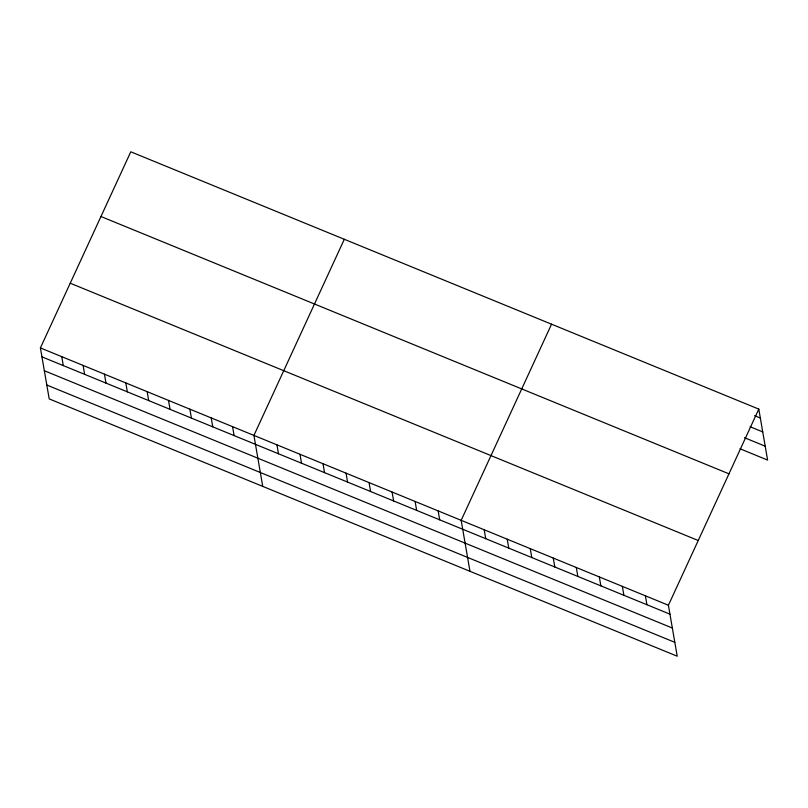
<?xml version="1.0" encoding="UTF-8"?>
<svg xmlns="http://www.w3.org/2000/svg" width="808" height="808" viewBox="0 0 808 808"><rect width="100%" height="100%" fill="white"/><g stroke="black" fill="none" stroke-linecap="round" stroke-linejoin="round"><path stroke-width="1.21" d="M758.793 409.101L668.408 605.242L677.215 656.207L49.207 398.899L40.4 347.925L130.785 151.793L758.793 409.101L767.6 460.075L739.966 448.753M344.309 239.279L253.924 435.411L262.731 486.386M551.551 324.19L461.166 520.322L469.973 571.296M754.581 415.666L760.338 418.029M750.066 426.715L762.732 431.906M744.481 437.704L765.206 446.198M100.96 216.514L728.967 473.831M70.225 283.204L698.233 540.512M40.4 347.925L668.408 605.242M41.945 356.853L669.943 614.161M44.339 370.731L672.347 628.038M46.803 385.022L674.811 642.33M645.38 595.799L646.925 604.727M622.352 586.366L623.897 595.294M599.324 576.932L600.869 585.861M576.296 567.499L577.841 576.427M553.268 558.065L554.813 566.994M530.25 548.632L531.785 557.55M507.222 539.199L508.757 548.117M484.194 529.755L485.729 538.683M438.138 510.888L439.683 519.817M415.11 501.455L416.655 510.383M392.082 492.022L393.627 500.95M369.054 482.588L370.599 491.506M346.026 473.155L347.571 482.073M322.998 463.721L324.543 472.64M299.98 454.278L301.515 463.206M276.952 444.844L278.487 453.773M232.573 426.664L234.108 435.593M211.221 417.918L212.757 426.836M189.87 409.171L191.405 418.089M168.508 400.414L170.054 409.343M147.157 391.668L148.702 400.596M125.806 382.921L127.351 391.85M104.454 374.175L105.999 383.093M83.103 365.428L84.648 374.346M61.751 356.671L63.297 365.6"/></g></svg>
